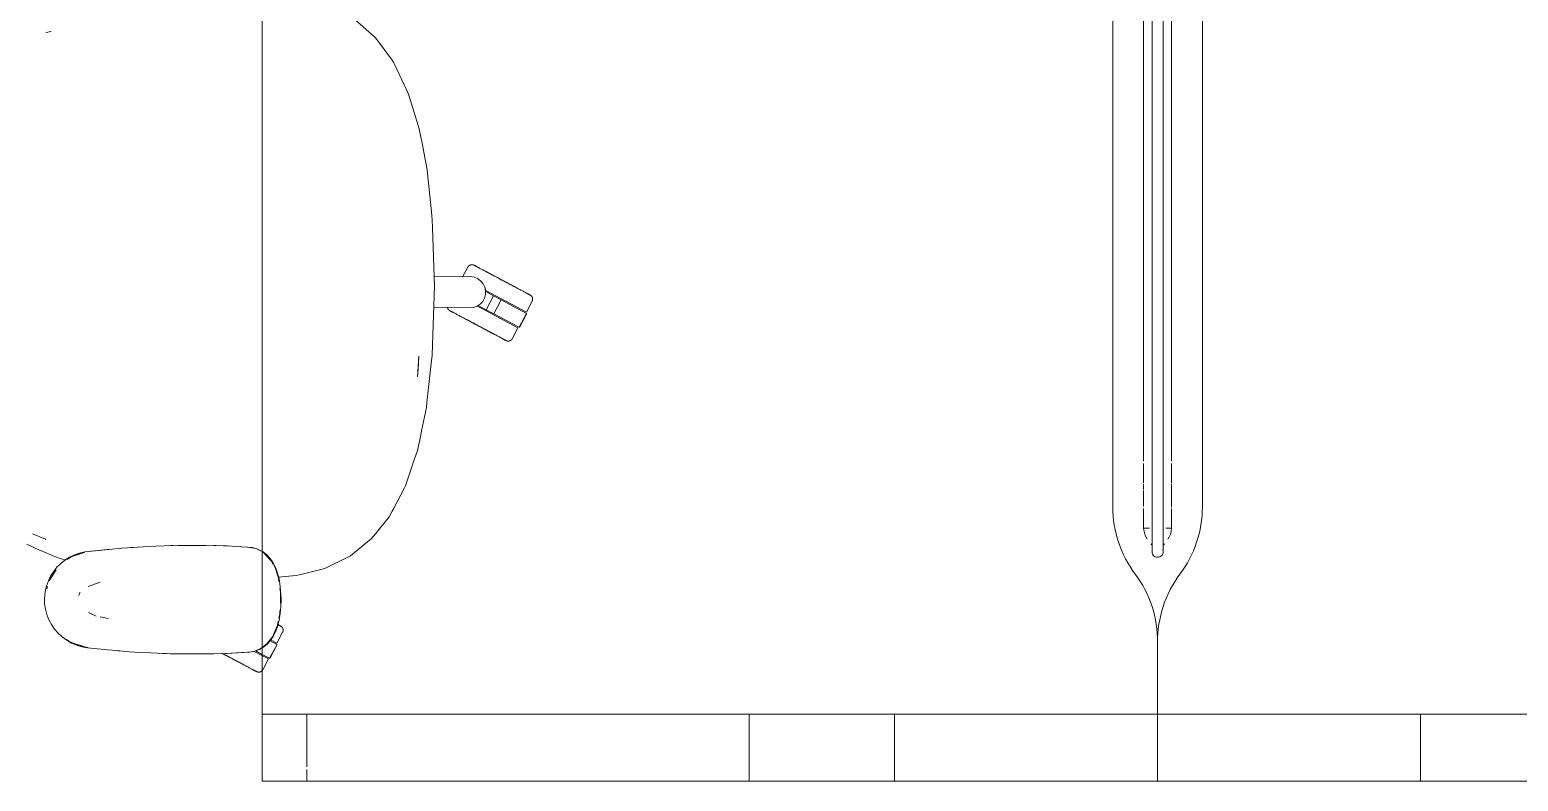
# Model space of a CAD drawing. Header units: millimetres. Extents: x 155927 to 326028, y -36033 to 97293.
# Drawn here: x 191593 to 192923, y 10690 to 11361 of the extents above; entities that cross this region are included whole.
import ezdxf

# ---------------------------------------------------------------- set-up
doc = ezdxf.new("R2010")
doc.units = ezdxf.units.MM
doc.header["$MEASUREMENT"] = 0
doc.layers.add('G-IMPT', color=8, linetype='CONTINUOUS', lineweight=9)
doc.layers.add('I-FURN', color=8, linetype='CONTINUOUS', lineweight=9)

msp = doc.modelspace()

# ---------------------------------------------------------------- linework, layer by layer
at = {"layer": 'G-IMPT'}
for p, q in [((191898.5, 11357.5), (191883.7, 11370.5)), ((191607.8, 11358.5), (191612.3, 11360.2)), ((191607.8, 11358.5), (191608.4, 11358.8)), ((191612.3, 11360.2), (191608.4, 11358.8)), ((191898.5, 11357.5), (191901.7, 11354.6)), ((191902.5, 11353.7), (191901.7, 11354.6)), ((191917, 11334.2), (191902.5, 11353.7)), ((191917, 11334.2), (191917.5, 11333.4)), ((191917.5, 11333.4), (191918.4, 11331.8)), ((191918.9, 11331.1), (191918.4, 11331.8)), ((191918.9, 11331.1), (191928.1, 11311.5)), ((191928.1, 11311.5), (191928.6, 11310.5)), ((191931.7, 11303.8), (191928.6, 11310.5)), ((191931.7, 11303.8), (191937.1, 11286.5)), ((191937.1, 11286.5), (191941.3, 11272.9)), ((191941.3, 11272.9), (191942.7, 11265.3)), ((191943.4, 11261.6), (191942.7, 11265.3)), ((191943.4, 11261.6), (191948.3, 11236.3)), ((191948.4, 11235.8), (191948.3, 11236.3)), ((191948.4, 11235.8), (191952.2, 11198.8)), ((191952.2, 11198.8), (191952.9, 11191.7)), ((191953.2, 11184.5), (191952.9, 11191.7)), ((191954.8, 11132.3), (191953.2, 11184.5)), ((191953.1, 11080.1), (191954.8, 11132.3)), ((191953.1, 11080.1), (191952.7, 11070.2)), ((191940.9, 11069.7), (191939.6, 11051.4)), ((191940.9, 11069.7), (191940.2, 11058.3)), ((191952.3, 11065.8), (191948.1, 11028.4)), ((191952.3, 11065.8), (191952.7, 11070.2)), ((191939.6, 11051.4), (191940.2, 11058.3)), ((191943.3, 11003), (191947.6, 11024)), ((191947.6, 11024), (191948.1, 11028.4)), ((191942.5, 10999.3), (191939.7, 10985.5)), ((191943.3, 11003), (191942.5, 10999.3)), ((191937.1, 10978.1), (191939.7, 10985.5)), ((191937.1, 10978.1), (191929, 10954)), ((191917.8, 10932.8), (191928.1, 10952.3)), ((191928.1, 10952.3), (191929, 10954)), ((191914.4, 10926.3), (191917.1, 10931.4)), ((191917.8, 10932.8), (191917.1, 10931.4)), ((191914.4, 10926.3), (191902.2, 10911.2)), ((191595.7, 10911.1), (191607.5, 10906.2)), ((191607.8, 10906.1), (191607.5, 10906.2)), ((191883.5, 10894.3), (191898.4, 10906.5)), ((191898.4, 10906.5), (191902.2, 10911.2)), ((191598.7, 10898.1), (191590.6, 10901.7)), ((191606.6, 10894.7), (191598.7, 10898.1)), ((191617.7, 10889.8), (191606.6, 10894.7)), ((191628.9, 10890.1), (191624.5, 10887.4)), ((191630.2, 10890.5), (191626.6, 10888.1)), ((191628.9, 10890.1), (191633.4, 10892.3)), ((191630.2, 10890.5), (191642, 10894.3)), ((191630.2, 10890.5), (191632.9, 10891.4)), ((191639.4, 10894.1), (191631.2, 10890.9)), ((191632.9, 10891.4), (191642, 10894.3)), ((191633.4, 10892.3), (191637.6, 10893.7)), ((191642.5, 10894.9), (191637.6, 10893.7)), ((191642.5, 10894.7), (191639.4, 10894.1)), ((191642.5, 10894.9), (191665.5, 10897.4)), ((191642.5, 10894.9), (191664, 10897.2)), ((191642.5, 10894.9), (191645.4, 10895.2)), ((191665.5, 10897.4), (191645.4, 10895.2)), ((191664, 10897.2), (191675.4, 10898.2)), ((191685.7, 10899), (191675.4, 10898.2)), ((191683.6, 10898.8), (191682.2, 10898.7)), ((191683.6, 10898.8), (191685.5, 10898.9)), ((191685.7, 10899), (191694.5, 10899.5)), ((191705.8, 10900.1), (191694.5, 10899.5)), ((191705.8, 10900.1), (191713.7, 10900.4)), ((191726, 10900.6), (191713.7, 10900.4)), ((191717.6, 10900.4), (191719.2, 10900.5)), ((191719.2, 10900.5), (191721.3, 10900.5)), ((191726, 10900.6), (191731.5, 10900.7)), ((191746.2, 10900.7), (191731.5, 10900.7)), ((191750.7, 10900.7), (191746.2, 10900.7)), ((191750.7, 10900.7), (191766.4, 10900.3)), ((191757.4, 10900.5), (191759.7, 10900.5)), ((191763, 10900.4), (191759.7, 10900.5)), ((191766.4, 10900.3), (191769.9, 10900.2)), ((191782.5, 10899.6), (191769.9, 10900.2)), ((191782.5, 10899.6), (191788.2, 10899.3)), ((191795.3, 10897.9), (191787.9, 10899.3)), ((191788.2, 10899.3), (191792.2, 10898.8)), ((191792.2, 10898.8), (191796.1, 10897.7)), ((191799.5, 10895.8), (191795.3, 10897.9)), ((191800.4, 10895.7), (191796.1, 10897.7)), ((191799.5, 10895.8), (191800.8, 10895.2)), ((191800.8, 10895.5), (191803.7, 10893.5)), ((191801.8, 10894.7), (191804.2, 10892.5)), ((191808.7, 10887.3), (191801.8, 10894.7)), ((191807.5, 10889.4), (191801.8, 10894.7)), ((191805, 10892.4), (191803.7, 10893.5)), ((191806.8, 10889.5), (191804.2, 10892.5)), ((191805, 10892.4), (191807.9, 10889.3)), ((191879.8, 10891.4), (191872.7, 10887.8)), ((191883.5, 10894.3), (191879.8, 10891.4)), ((191610.6, 10869.1), (191616.9, 10879)), ((191612.2, 10873.7), (191614.4, 10877.2)), ((191612.7, 10872.7), (191616.9, 10879)), ((191617.6, 10881.2), (191614.4, 10877.2)), ((191617.6, 10881.2), (191621.2, 10884.7)), ((191617.7, 10889.8), (191625.5, 10887.6)), ((191621.2, 10884.7), (191624.5, 10887.4)), ((191808.7, 10887.3), (191807.4, 10888.8)), ((191809.4, 10886.2), (191807.5, 10889.4)), ((191807.9, 10889.3), (191810.3, 10885.9)), ((191810.7, 10884), (191809.8, 10885.5)), ((191811.1, 10884.5), (191810.3, 10885.9)), ((191813.3, 10879.9), (191811.1, 10884.5)), ((191812.4, 10881.1), (191811.2, 10883.2)), ((191815.5, 10871.7), (191812.4, 10881.1)), ((191815, 10874.8), (191813.3, 10879.9)), ((191856.8, 10880), (191838.9, 10875.6)), ((191861.2, 10882.2), (191856.8, 10880)), ((191861.2, 10882.2), (191872.7, 10887.8)), ((191607.7, 10862.3), (191608.2, 10864.4)), ((191609.9, 10869.2), (191608.2, 10864.4)), ((191609, 10864), (191608.4, 10861.9)), ((191609.9, 10869.2), (191612.2, 10873.7)), ((191610.6, 10869.1), (191612.7, 10872.7)), ((191656.1, 10868), (191645.6, 10863.9)), ((191815, 10874.8), (191816, 10870.9)), ((191815.3, 10872.3), (191831.2, 10873.8)), ((191815.9, 10868.4), (191815.5, 10871.7)), ((191816, 10870.9), (191817.1, 10864.1)), ((191817.7, 10856.8), (191817.1, 10864.1)), ((191831.2, 10873.8), (191836.5, 10875.1)), ((191838.9, 10875.6), (191836.5, 10875.1)), ((191606.5, 10852.3), (191606.8, 10857.3)), ((191606.5, 10852.3), (191606.6, 10848.4)), ((191606.8, 10857.3), (191607.7, 10862.3)), ((191637.1, 10856.1), (191638.1, 10858.3)), ((191638.1, 10858.3), (191638.4, 10858.8)), ((191817.2, 10859.4), (191816.8, 10862.2)), ((191817.2, 10859.4), (191817.4, 10852.3)), ((191817.2, 10849.2), (191817.4, 10852.3)), ((191817.8, 10852.3), (191817.6, 10845.9)), ((191817.7, 10856.8), (191817.8, 10852.3)), ((191607.3, 10843.9), (191606.6, 10848.4)), ((191607.3, 10843.9), (191608.6, 10839)), ((191610.4, 10834.3), (191608.6, 10839)), ((191645.7, 10840.9), (191652.5, 10837.6)), ((191663.6, 10835.3), (191656.1, 10836.9)), ((191815.9, 10835.7), (191816.6, 10839.5)), ((191817.1, 10839.8), (191816.1, 10833.9)), ((191816.6, 10839.5), (191816.8, 10842.7)), ((191817.1, 10839.8), (191817.6, 10845.9)), ((191612.6, 10830.2), (191610.4, 10834.3)), ((191612.6, 10830.2), (191615.4, 10826)), ((191615.4, 10826), (191618.7, 10822.2)), ((191810.4, 10819.5), (191812.3, 10823.9)), ((191811.1, 10820), (191813, 10824)), ((191814.6, 10829.5), (191812.3, 10823.9)), ((191814.6, 10828.4), (191813, 10824)), ((191814.6, 10828.4), (191816.1, 10833.9)), ((191814.6, 10829.5), (191815.3, 10833)), ((191622.2, 10819), (191618.7, 10822.2)), ((191622.2, 10819), (191626.3, 10816)), ((191626.2, 10816.7), (191628.3, 10815.1)), ((191630.7, 10813.5), (191626.3, 10816)), ((191636.4, 10811.4), (191628.3, 10815.1)), ((191630.7, 10813.5), (191634.9, 10811.7)), ((191645.4, 10809.3), (191632.9, 10813.2)), ((191632.9, 10813.2), (191642, 10810.2)), ((191634.9, 10811.7), (191639.8, 10810.2)), ((191636.4, 10811.4), (191644.8, 10809.5)), ((191644.8, 10809.3), (191639.8, 10810.2)), ((191645.4, 10809.3), (191642, 10810.2)), ((191800.8, 10809.4), (191805.2, 10812.7)), ((191802, 10809.8), (191805.7, 10812.9)), ((191805.2, 10812.7), (191810.4, 10819.5)), ((191808.4, 10815.9), (191805.7, 10812.9)), ((191811.1, 10820), (191808.4, 10815.9)), ((191662.8, 10807.4), (191644.8, 10809.3)), ((191666.9, 10807.1), (191662.8, 10807.4)), ((191682, 10805.8), (191666.9, 10807.1)), ((191673.8, 10806.5), (191672.1, 10806.6)), ((191682, 10805.8), (191687, 10805.5)), ((191687, 10805.5), (191701.2, 10804.7)), ((191707.2, 10804.4), (191701.2, 10804.7)), ((191707.2, 10804.4), (191719, 10804)), ((191712.1, 10804.3), (191714, 10804.2)), ((191714, 10804.2), (191715.5, 10804.2)), ((191727.4, 10803.9), (191719, 10804)), ((191727.4, 10803.9), (191757.4, 10804)), ((191727.4, 10803.9), (191747.6, 10803.8)), ((191727.4, 10803.9), (191738.2, 10803.8)), ((191757.4, 10804), (191738.2, 10803.8)), ((191747.6, 10803.8), (191769, 10804.3)), ((191747.6, 10803.8), (191767.8, 10804.3)), ((191747.6, 10803.8), (191757.4, 10804)), ((191747.6, 10803.9), (191749.6, 10803.9)), ((191749.6, 10803.9), (191751.5, 10803.9)), ((191757.4, 10804), (191769, 10804.3)), ((191767.8, 10804.3), (191789.5, 10805.4)), ((191767.8, 10804.3), (191787.9, 10805.3)), ((191769, 10804.3), (191767.8, 10804.3)), ((191769, 10804.3), (191789.5, 10805.4)), ((191789.5, 10805.4), (191787.9, 10805.3)), ((191789.5, 10805.4), (191791.2, 10805.6)), ((191793.4, 10806.1), (191789.6, 10805.5)), ((191793.6, 10806.1), (191791.2, 10805.6)), ((191793.4, 10806.1), (191799.6, 10808.5)), ((191793.6, 10806.1), (191794.9, 10806.5)), ((191798.6, 10807.8), (191794.9, 10806.5)), ((191798.6, 10807.8), (191800.8, 10809.1)), ((191799.6, 10808.5), (191800.8, 10809.4)), ((191800.8, 10809.1), (191802, 10809.8))]:
    msp.add_line(p, q, dxfattribs=at)
at = {"layer": 'I-FURN'}
for p, q in [((191800.8, 12090.1), (191800.8, 10690.1)), ((191800.8, 10690.1), (191800.8, 12090.1)), ((192588.3, 10976), (192588.3, 11814.2)), ((192595.8, 11814.2), (192595.8, 10976)), ((192605.8, 10976), (192605.8, 11814.2)), ((192613.3, 11814.2), (192613.3, 10976)), ((192560.8, 10935.1), (192560.8, 11638.8)), ((192560.8, 11638.8), (192560.8, 10935.1)), ((192640.8, 11638.8), (192640.8, 10935.1)), ((192640.8, 10935.1), (192640.8, 11638.8)), ((191984.6, 11149.4), (191979.9, 11140.6)), ((191984.6, 11149.4), (191984.7, 11149.5)), ((191984.7, 11149.5), (191984.8, 11149.7)), ((191984.8, 11149.7), (191984.9, 11149.8)), ((191984.9, 11149.8), (191985, 11149.9)), ((191985, 11149.9), (191985.1, 11150.1)), ((191985.1, 11150.1), (191985.2, 11150.2)), ((191985.2, 11150.2), (191985.3, 11150.3)), ((191985.3, 11150.3), (191985.4, 11150.4)), ((191985.4, 11150.4), (191985.5, 11150.5)), ((191985.5, 11150.5), (191985.7, 11150.6)), ((191985.7, 11150.6), (191985.8, 11150.7)), ((191985.8, 11150.7), (191985.9, 11150.8)), ((191985.9, 11150.8), (191986.1, 11150.9)), ((191986.1, 11150.9), (191986.2, 11151)), ((191986.2, 11151), (191986.3, 11151.1)), ((191986.3, 11151.1), (191986.5, 11151.1)), ((191986.5, 11151.1), (191986.6, 11151.2)), ((191986.6, 11151.2), (191986.8, 11151.3)), ((191986.8, 11151.3), (191986.9, 11151.3)), ((191986.9, 11151.3), (191987.1, 11151.4)), ((191987.1, 11151.4), (191987.2, 11151.4)), ((191987.2, 11151.4), (191987.4, 11151.5)), ((191987.4, 11151.5), (191987.6, 11151.5)), ((191987.6, 11151.5), (191987.7, 11151.5)), ((191987.7, 11151.5), (191987.9, 11151.5)), ((191987.9, 11151.5), (191988, 11151.5)), ((191988, 11151.5), (191988.2, 11151.5)), ((191988.2, 11151.5), (191988.4, 11151.5)), ((191988.4, 11151.5), (191988.5, 11151.5)), ((191988.5, 11151.5), (191988.7, 11151.5)), ((191988.7, 11151.5), (191988.8, 11151.5)), ((191988.8, 11151.5), (191989, 11151.5)), ((191989, 11151.5), (191989.2, 11151.4)), ((191989.2, 11151.4), (191989.3, 11151.4)), ((191989.3, 11151.4), (191989.5, 11151.3)), ((191989.5, 11151.3), (191989.6, 11151.3)), ((191989.6, 11151.3), (191989.8, 11151.2)), ((191989.8, 11151.2), (191989.9, 11151.2)), ((191989.9, 11151.2), (191990.1, 11151.1)), ((191990.1, 11151.1), (191990.1, 11151.1)), ((191990.1, 11151.1), (191990.1, 11151.1)), ((191990.1, 11151.1), (191990.2, 11151)), ((191990.1, 11151), (191990.1, 11151.1)), ((191990.1, 11151.1), (191990.1, 11151.1)), ((191990.2, 11151), (191990.1, 11151)), ((191990.2, 11151), (191990.3, 11151)), ((191990.3, 11150.9), (191990.2, 11151)), ((191990.3, 11151), (191990.4, 11150.9)), ((191990.5, 11150.8), (191990.3, 11150.9)), ((191990.4, 11150.9), (191990.6, 11150.8)), ((191990.7, 11150.7), (191990.5, 11150.8)), ((191990.6, 11150.8), (191990.8, 11150.7)), ((191990.9, 11150.6), (191990.7, 11150.7)), ((191990.8, 11150.7), (191991.1, 11150.5)), ((191991.2, 11150.5), (191990.9, 11150.6)), ((191991.1, 11150.5), (191991.4, 11150.4)), ((191991.5, 11150.3), (191991.2, 11150.5)), ((191991.4, 11150.4), (191991.7, 11150.2)), ((191991.9, 11150.1), (191991.5, 11150.3)), ((191991.7, 11150.2), (191992.1, 11150)), ((191992.3, 11149.9), (191991.9, 11150.1)), ((191992.1, 11150), (191992.5, 11149.8)), ((191992.7, 11149.7), (191992.3, 11149.9)), ((191992.5, 11149.8), (191992.9, 11149.6)), ((191993.2, 11149.4), (191992.7, 11149.7)), ((191992.9, 11149.6), (191993.4, 11149.3)), ((191993.7, 11149.2), (191993.2, 11149.4)), ((191993.4, 11149.3), (191993.9, 11149)), ((191994.2, 11148.9), (191993.7, 11149.2)), ((191993.9, 11149), (191994.5, 11148.7)), ((191994.8, 11148.6), (191994.2, 11148.9)), ((191994.5, 11148.7), (191995.1, 11148.4)), ((191995.4, 11148.2), (191994.8, 11148.6)), ((191996, 11147.9), (191995.4, 11148.2)), ((191996.7, 11147.6), (191996, 11147.9)), ((191997.4, 11147.2), (191996.7, 11147.6)), ((191998.1, 11146.8), (191997.4, 11147.2)), ((191998.9, 11146.4), (191998.1, 11146.8)), ((191999.6, 11146), (191998.9, 11146.4)), ((192000.4, 11145.6), (191999.6, 11146)), ((192001.3, 11145.1), (192000.4, 11145.6)), ((192000.8, 11145.4), (192001.6, 11144.9)), ((192002.1, 11144.7), (192001.3, 11145.1)), ((192001.6, 11144.9), (192002.5, 11144.5)), ((192003, 11144.2), (192002.1, 11144.7)), ((192002.5, 11144.5), (192003.4, 11144)), ((192003.9, 11143.7), (192003, 11144.2)), ((192003.4, 11144), (192004.3, 11143.5)), ((192004.8, 11143.3), (192003.9, 11143.7)), ((192004.3, 11143.5), (192005.2, 11143)), ((192005.7, 11142.8), (192004.8, 11143.3)), ((192005.2, 11143), (192006.1, 11142.5)), ((192006.6, 11142.3), (192005.7, 11142.8)), ((192006.1, 11142.5), (192007.1, 11142)), ((191954.5, 11141.3), (191986.8, 11140.8)), ((191986.8, 11140.8), (191990.2, 11140.3)), ((191990.2, 11140.3), (191993.3, 11139.1)), ((191993.3, 11139.1), (191996, 11137.1)), ((191996, 11137.1), (191998.2, 11134.5)), ((191998.2, 11134.5), (191999.8, 11131.5)), ((191999.8, 11131.5), (192000.5, 11128.2)), ((192007.6, 11141.8), (192006.6, 11142.3)), ((192007.1, 11142), (192008, 11141.5)), ((192008.5, 11141.3), (192007.6, 11141.8)), ((192008, 11141.5), (192009, 11141)), ((192009.5, 11140.7), (192008.5, 11141.3)), ((192009, 11141), (192010, 11140.5)), ((192010.5, 11140.2), (192009.5, 11140.7)), ((192010, 11140.5), (192011, 11140)), ((192011.5, 11139.7), (192010.5, 11140.2)), ((192011, 11140), (192012, 11139.4)), ((192012.5, 11139.2), (192011.5, 11139.7)), ((192012, 11139.4), (192013, 11138.9)), ((192013.5, 11138.6), (192012.5, 11139.2)), ((192013, 11138.9), (192014, 11138.4)), ((192014.5, 11138.1), (192013.5, 11138.6)), ((192014, 11138.4), (192015, 11137.8)), ((192015.5, 11137.6), (192014.5, 11138.1)), ((192015, 11137.8), (192016, 11137.3)), ((192016.5, 11137), (192015.5, 11137.6)), ((192016, 11137.3), (192017, 11136.8)), ((192017.5, 11136.5), (192016.5, 11137)), ((192017, 11136.8), (192018, 11136.2)), ((192018.5, 11136), (192017.5, 11136.5)), ((192018, 11136.2), (192019, 11135.7)), ((192019.5, 11135.4), (192018.5, 11136)), ((192019, 11135.7), (192020, 11135.2)), ((192020.5, 11134.9), (192019.5, 11135.4)), ((192020, 11135.2), (192020.9, 11134.7)), ((192021.5, 11134.4), (192020.5, 11134.9)), ((192020.9, 11134.7), (192021.9, 11134.1)), ((192022.4, 11133.9), (192021.5, 11134.4)), ((192021.9, 11134.1), (192022.9, 11133.6)), ((192023.4, 11133.4), (192022.4, 11133.9)), ((192022.9, 11133.6), (192023.8, 11133.1)), ((192024.3, 11132.9), (192023.4, 11133.4)), ((192023.8, 11133.1), (192024.8, 11132.6)), ((192025.3, 11132.4), (192024.3, 11132.9)), ((192024.8, 11132.6), (192025.7, 11132.1)), ((192026.2, 11131.9), (192025.3, 11132.4)), ((192025.7, 11132.1), (192026.6, 11131.7)), ((192027.1, 11131.4), (192026.2, 11131.9)), ((192028, 11130.9), (192027.1, 11131.4)), ((192028.8, 11130.5), (192028, 11130.9)), ((192029.6, 11130), (192028.8, 11130.5)), ((192030.5, 11129.6), (192029.6, 11130)), ((192031.2, 11129.2), (192030.5, 11129.6)), ((191995.7, 11116.2), (191992.9, 11114.3)), ((191998, 11118.6), (191995.7, 11116.2)), ((191999.6, 11121.6), (191998, 11118.6)), ((192000.4, 11124.9), (191999.6, 11121.6)), ((192000.2, 11128.7), (192036.9, 11109.2)), ((192000.5, 11128.2), (192000.4, 11124.9)), ((192000.6, 11127.4), (192007.7, 11123.6)), ((192007.7, 11123.6), (192001.1, 11111.2)), ((192007.7, 11123.6), (192014.4, 11120)), ((192014.4, 11120), (192007.8, 11107.7)), ((192014.4, 11120), (192037.1, 11108)), ((192032, 11128.8), (192031.2, 11129.2)), ((192032.7, 11128.4), (192032, 11128.8)), ((192033.5, 11128), (192032.7, 11128.4)), ((192034.1, 11127.7), (192033.5, 11128)), ((192034.8, 11127.3), (192034.1, 11127.7)), ((192035.4, 11127), (192034.8, 11127.3)), ((192036, 11126.7), (192035.4, 11127)), ((192035.7, 11126.8), (192036.2, 11126.5)), ((192036.5, 11126.4), (192036, 11126.7)), ((192036.2, 11126.5), (192036.8, 11126.2)), ((192037, 11126.1), (192036.5, 11126.4)), ((192036.8, 11126.2), (192037.3, 11126)), ((192036.9, 11109.2), (192042, 11118.9)), ((192037.5, 11125.8), (192037, 11126.1)), ((192037.3, 11126), (192037.7, 11125.7)), ((192038, 11125.6), (192037.5, 11125.8)), ((192037.7, 11125.7), (192038.2, 11125.5)), ((192038.4, 11125.4), (192038, 11125.6)), ((192038.2, 11125.5), (192038.6, 11125.3)), ((192038.8, 11125.2), (192038.4, 11125.4)), ((192038.6, 11125.3), (192038.9, 11125.1)), ((192039.1, 11125), (192038.8, 11125.2)), ((192038.9, 11125.1), (192039.2, 11124.9)), ((192039.4, 11124.9), (192039.1, 11125)), ((192039.2, 11124.9), (192039.5, 11124.8)), ((192039.6, 11124.7), (192039.4, 11124.9)), ((192039.5, 11124.8), (192039.8, 11124.7)), ((192039.9, 11124.6), (192039.6, 11124.7)), ((192039.8, 11124.7), (192040, 11124.6)), ((192040, 11124.5), (192039.9, 11124.6)), ((192040, 11124.6), (192040.1, 11124.5)), ((192040.2, 11124.4), (192040, 11124.5)), ((192040.1, 11124.5), (192040.2, 11124.4)), ((192040.2, 11124.4), (192040.3, 11124.4)), ((192040.3, 11124.4), (192040.2, 11124.4)), ((192040.3, 11124.4), (192040.4, 11124.3)), ((192040.3, 11124.3), (192040.3, 11124.4)), ((192040.4, 11124.3), (192040.3, 11124.3)), ((192040.4, 11124.3), (192040.5, 11124.3)), ((192040.4, 11124.3), (192040.4, 11124.3)), ((192040.5, 11124.3), (192040.6, 11124.2)), ((192040.6, 11124.2), (192040.8, 11124.1)), ((192040.8, 11124.1), (192040.9, 11124)), ((192040.9, 11124), (192041, 11123.9)), ((192041, 11123.9), (192041.2, 11123.8)), ((192041.2, 11123.8), (192041.3, 11123.7)), ((192041.3, 11123.7), (192041.4, 11123.6)), ((192041.4, 11123.6), (192041.5, 11123.4)), ((192041.5, 11123.4), (192041.6, 11123.3)), ((192041.6, 11123.3), (192041.7, 11123.2)), ((192041.7, 11123.2), (192041.8, 11123.1)), ((192041.8, 11123.1), (192041.9, 11122.9)), ((192041.9, 11122.9), (192042, 11122.8)), ((192042, 11122.8), (192042, 11122.6)), ((192042, 11122.6), (192042.1, 11122.5)), ((192042.1, 11118.9), (192042, 11118.9)), ((192042.1, 11122.5), (192042.2, 11122.4)), ((192042.2, 11119.2), (192042.1, 11119.1)), ((192042.1, 11119.1), (192042.1, 11118.9)), ((192042.2, 11122.4), (192042.2, 11122.2)), ((192042.2, 11122.2), (192042.3, 11122.1)), ((192042.3, 11119.4), (192042.2, 11119.2)), ((192042.3, 11122.1), (192042.3, 11121.9)), ((192042.3, 11121.9), (192042.4, 11121.7)), ((192042.4, 11119.7), (192042.3, 11119.5)), ((192042.3, 11119.5), (192042.3, 11119.4)), ((192042.4, 11121.7), (192042.4, 11121.6)), ((192042.4, 11121.6), (192042.5, 11121.4)), ((192042.5, 11120.1), (192042.4, 11120)), ((192042.4, 11120), (192042.4, 11119.8)), ((192042.4, 11119.8), (192042.4, 11119.7)), ((192042.5, 11121.4), (192042.5, 11121.3)), ((192042.5, 11121.3), (192042.5, 11121.1)), ((192042.5, 11121.1), (192042.5, 11120.9)), ((192042.5, 11120.9), (192042.5, 11120.8)), ((192042.5, 11120.8), (192042.5, 11120.6)), ((192042.5, 11120.6), (192042.5, 11120.5)), ((192042.5, 11120.5), (192042.5, 11120.3)), ((192042.5, 11120.3), (192042.5, 11120.1)), ((191986.3, 11112.8), (191954.2, 11113.4)), ((191966.5, 11113), (191966.4, 11113.2)), ((191966.5, 11112.9), (191966.5, 11113)), ((191966.6, 11112.7), (191966.5, 11112.9)), ((191966.6, 11112.6), (191966.6, 11112.7)), ((191966.7, 11112.4), (191966.6, 11112.6)), ((191966.7, 11112.3), (191966.7, 11112.4)), ((191966.8, 11112.1), (191966.7, 11112.3)), ((191966.9, 11112), (191966.8, 11112.1)), ((191967, 11111.9), (191966.9, 11112)), ((191967.1, 11111.7), (191967, 11111.9)), ((191967.2, 11111.6), (191967.1, 11111.7)), ((191967.3, 11111.5), (191967.2, 11111.6)), ((191967.4, 11111.3), (191967.3, 11111.5)), ((191967.5, 11111.2), (191967.4, 11111.3)), ((191967.6, 11111.1), (191967.5, 11111.2)), ((191967.7, 11111), (191967.6, 11111.1)), ((191967.8, 11110.9), (191967.7, 11111)), ((191968, 11110.8), (191967.8, 11110.9)), ((191968.1, 11110.7), (191968, 11110.8)), ((191968.2, 11110.6), (191968.1, 11110.7)), ((191968.4, 11110.5), (191968.2, 11110.6)), ((191968.5, 11110.4), (191968.4, 11110.5)), ((191968.6, 11110.4), (191968.5, 11110.4)), ((191968.5, 11110.4), (191968.5, 11110.4)), ((191968.5, 11110.4), (191968.5, 11110.4)), ((191968.5, 11110.4), (191968.5, 11110.4)), ((191968.5, 11110.4), (191968.6, 11110.4)), ((191968.7, 11110.3), (191968.6, 11110.4)), ((191968.6, 11110.4), (191968.7, 11110.4)), ((191968.7, 11110.4), (191968.8, 11110.3)), ((191968.9, 11110.2), (191968.7, 11110.3)), ((191968.8, 11110.3), (191969, 11110.2)), ((191969.1, 11110.1), (191968.9, 11110.2)), ((191969, 11110.2), (191969.2, 11110.1)), ((191969.4, 11110), (191969.1, 11110.1)), ((191969.2, 11110.1), (191969.5, 11109.9)), ((191969.6, 11109.8), (191969.4, 11110)), ((191969.5, 11109.9), (191969.8, 11109.8)), ((191970, 11109.7), (191969.6, 11109.8)), ((191969.8, 11109.8), (191970.1, 11109.6)), ((191970.3, 11109.5), (191970, 11109.7)), ((191970.1, 11109.6), (191970.5, 11109.4)), ((191970.7, 11109.3), (191970.3, 11109.5)), ((191970.5, 11109.4), (191970.9, 11109.2)), ((191971.1, 11109.1), (191970.7, 11109.3)), ((191970.9, 11109.2), (191971.3, 11108.9)), ((191971.6, 11108.8), (191971.1, 11109.1)), ((191971.3, 11108.9), (191971.8, 11108.7)), ((191972.1, 11108.5), (191971.6, 11108.8)), ((191971.8, 11108.7), (191972.3, 11108.4)), ((191972.6, 11108.3), (191972.1, 11108.5)), ((191972.3, 11108.4), (191972.9, 11108.1)), ((191973.2, 11107.9), (191972.6, 11108.3)), ((191972.9, 11108.1), (191973.5, 11107.8)), ((191973.5, 11107.8), (191974.1, 11107.5)), ((191974.1, 11107.5), (191974.7, 11107.1)), ((191974.7, 11107.1), (191975.4, 11106.8)), ((191975.4, 11106.8), (191976.1, 11106.4)), ((191976.1, 11106.4), (191976.9, 11106)), ((191976.9, 11106), (191977.6, 11105.6)), ((191977.6, 11105.6), (191978.4, 11105.2)), ((191978.4, 11105.2), (191979.2, 11104.7)), ((191979.2, 11104.7), (191980.1, 11104.3)), ((191980.1, 11104.3), (191980.9, 11103.9)), ((191980.9, 11103.9), (191981.8, 11103.4)), ((191981.8, 11103.4), (191982.7, 11102.9)), ((191983.2, 11102.6), (191982.3, 11103.1)), ((191982.7, 11102.9), (191983.6, 11102.4)), ((191984.1, 11102.2), (191983.2, 11102.6)), ((191989.7, 11113.1), (191986.3, 11112.8)), ((191992.9, 11114.3), (191989.7, 11113.1)), ((191992.6, 11114.6), (192029.4, 11095.1)), ((192001.1, 11111.2), (191994, 11115)), ((192007.8, 11107.7), (192001.1, 11111.2)), ((192030.5, 11095.6), (192007.8, 11107.7)), ((192037.1, 11108), (192030.5, 11095.6)), ((192030.7, 11095.5), (192037.2, 11107.9)), ((191983.6, 11102.4), (191984.5, 11101.9)), ((191985, 11101.7), (191984.1, 11102.2)), ((191984.5, 11101.9), (191985.5, 11101.4)), ((191986, 11101.2), (191985, 11101.7)), ((191985.5, 11101.4), (191986.4, 11100.9)), ((191986.9, 11100.6), (191986, 11101.2)), ((191986.4, 11100.9), (191987.4, 11100.4)), ((191987.9, 11100.1), (191986.9, 11100.6)), ((191987.4, 11100.4), (191988.4, 11099.9)), ((191988.9, 11099.6), (191987.9, 11100.1)), ((191988.4, 11099.9), (191989.4, 11099.4)), ((191989.9, 11099.1), (191988.9, 11099.6)), ((191989.4, 11099.4), (191990.4, 11098.8)), ((191990.9, 11098.5), (191989.9, 11099.1)), ((191990.4, 11098.8), (191991.4, 11098.3)), ((191991.9, 11098), (191990.9, 11098.5)), ((191991.4, 11098.3), (191992.4, 11097.8)), ((191992.9, 11097.5), (191991.9, 11098)), ((191992.4, 11097.8), (191993.4, 11097.2)), ((191993.9, 11096.9), (191992.9, 11097.5)), ((191993.4, 11097.2), (191994.4, 11096.7)), ((191994.9, 11096.4), (191993.9, 11096.9)), ((191994.4, 11096.7), (191995.4, 11096.2)), ((191995.9, 11095.9), (191994.9, 11096.4)), ((191995.4, 11096.2), (191996.4, 11095.6)), ((191996.9, 11095.3), (191995.9, 11095.9)), ((191996.4, 11095.6), (191997.4, 11095.1)), ((191997.9, 11094.8), (191996.9, 11095.3)), ((191997.4, 11095.1), (191998.4, 11094.6)), ((191998.9, 11094.3), (191997.9, 11094.8)), ((191998.4, 11094.6), (191999.3, 11094)), ((191999.9, 11093.8), (191998.9, 11094.3)), ((191999.3, 11094), (192000.3, 11093.5)), ((192000.8, 11093.3), (191999.9, 11093.8)), ((192000.3, 11093.5), (192001.3, 11093)), ((192001.8, 11092.7), (192000.8, 11093.3)), ((192001.3, 11093), (192002.2, 11092.5)), ((192002.7, 11092.2), (192001.8, 11092.7)), ((192002.2, 11092.5), (192003.2, 11092)), ((192003.7, 11091.7), (192002.7, 11092.2)), ((192003.2, 11092), (192004.1, 11091.5)), ((192004.6, 11091.3), (192003.7, 11091.7)), ((192004.1, 11091.5), (192005, 11091)), ((192005.5, 11090.8), (192004.6, 11091.3)), ((192005, 11091), (192005.9, 11090.6)), ((192006.4, 11090.3), (192005.5, 11090.8)), ((192005.9, 11090.6), (192006.8, 11090.1)), ((192007.2, 11089.9), (192006.4, 11090.3)), ((192006.8, 11090.1), (192007.6, 11089.7)), ((192008.1, 11089.4), (192007.2, 11089.9)), ((192007.6, 11089.7), (192008.4, 11089.2)), ((192024.2, 11085.4), (192029.4, 11095.1)), ((192008.4, 11089.2), (192009.2, 11088.8)), ((192009.2, 11088.8), (192010, 11088.4)), ((192010, 11088.4), (192010.8, 11088)), ((192010.8, 11088), (192011.5, 11087.6)), ((192011.5, 11087.6), (192012.2, 11087.2)), ((192012.2, 11087.2), (192012.8, 11086.9)), ((192012.8, 11086.9), (192013.5, 11086.5)), ((192013.5, 11086.5), (192014.1, 11086.2)), ((192014.4, 11086.1), (192013.8, 11086.4)), ((192014.1, 11086.2), (192014.6, 11085.9)), ((192014.9, 11085.8), (192014.4, 11086.1)), ((192014.6, 11085.9), (192015.2, 11085.6)), ((192015.5, 11085.5), (192014.9, 11085.8)), ((192015.2, 11085.6), (192015.7, 11085.4)), ((192015.9, 11085.2), (192015.5, 11085.5)), ((192015.7, 11085.4), (192016.1, 11085.1)), ((192016.4, 11085), (192015.9, 11085.2)), ((192016.1, 11085.1), (192016.6, 11084.9)), ((192016.8, 11084.8), (192016.4, 11085)), ((192016.6, 11084.9), (192017, 11084.7)), ((192017.2, 11084.6), (192016.8, 11084.8)), ((192017, 11084.7), (192017.3, 11084.5)), ((192017.5, 11084.4), (192017.2, 11084.6)), ((192017.3, 11084.5), (192017.6, 11084.3)), ((192017.8, 11084.2), (192017.5, 11084.4)), ((192017.6, 11084.3), (192017.9, 11084.2)), ((192018.1, 11084.1), (192017.8, 11084.2)), ((192017.9, 11084.2), (192018.2, 11084)), ((192018.3, 11084), (192018.1, 11084.1)), ((192018.2, 11084), (192018.4, 11083.9)), ((192018.5, 11083.9), (192018.3, 11084)), ((192018.4, 11083.9), (192018.5, 11083.9)), ((192018.6, 11083.8), (192018.5, 11083.9)), ((192018.5, 11083.9), (192018.6, 11083.8)), ((192018.7, 11083.8), (192018.6, 11083.8)), ((192018.6, 11083.8), (192018.7, 11083.7)), ((192018.8, 11083.7), (192018.7, 11083.8)), ((192018.7, 11083.7), (192018.8, 11083.7)), ((192019, 11083.6), (192018.8, 11083.7)), ((192018.8, 11083.7), (192018.8, 11083.7)), ((192018.8, 11083.7), (192018.8, 11083.7)), ((192018.8, 11083.7), (192018.8, 11083.7)), ((192019.1, 11083.6), (192019, 11083.6)), ((192019.3, 11083.5), (192019.1, 11083.6)), ((192019.4, 11083.4), (192019.3, 11083.5)), ((192019.6, 11083.4), (192019.4, 11083.4)), ((192019.7, 11083.4), (192019.6, 11083.4)), ((192019.9, 11083.3), (192019.7, 11083.4)), ((192020, 11083.3), (192019.9, 11083.3)), ((192020.2, 11083.3), (192020, 11083.3)), ((192020.4, 11083.3), (192020.2, 11083.3)), ((192020.5, 11083.2), (192020.4, 11083.3)), ((192020.7, 11083.2), (192020.5, 11083.2)), ((192020.8, 11083.2), (192020.7, 11083.2)), ((192021, 11083.3), (192020.8, 11083.2)), ((192021.2, 11083.3), (192021, 11083.3)), ((192021.3, 11083.3), (192021.2, 11083.3)), ((192021.5, 11083.3), (192021.3, 11083.3)), ((192021.6, 11083.4), (192021.5, 11083.3)), ((192021.8, 11083.4), (192021.6, 11083.4)), ((192021.9, 11083.5), (192021.8, 11083.4)), ((192022.1, 11083.5), (192021.9, 11083.5)), ((192022.2, 11083.6), (192022.1, 11083.5)), ((192022.4, 11083.6), (192022.2, 11083.6)), ((192022.5, 11083.7), (192022.4, 11083.6)), ((192022.7, 11083.8), (192022.5, 11083.7)), ((192022.8, 11083.9), (192022.7, 11083.8)), ((192022.9, 11084), (192022.8, 11083.9)), ((192023.1, 11084), (192022.9, 11084)), ((192023.2, 11084.1), (192023.1, 11084)), ((192023.3, 11084.3), (192023.2, 11084.1)), ((192023.4, 11084.4), (192023.3, 11084.3)), ((192023.6, 11084.5), (192023.4, 11084.4)), ((192023.7, 11084.6), (192023.6, 11084.5)), ((192023.8, 11084.7), (192023.7, 11084.6)), ((192023.9, 11084.8), (192023.8, 11084.7)), ((192024, 11085), (192023.9, 11084.8)), ((192024.1, 11085.1), (192024, 11085)), ((192024.2, 11085.4), (192024.1, 11085.2)), ((192024.1, 11085.2), (192024.1, 11085.1)), ((192588.3, 10956.2), (192588.3, 10974)), ((192595.8, 10976), (192595.8, 10972.8)), ((192595.8, 10972.8), (192595.8, 10969.5)), ((192605.8, 10975.1), (192605.8, 10976)), ((192605.8, 10971.9), (192605.8, 10975.1)), ((192605.8, 10968.7), (192605.8, 10971.9)), ((192613.3, 10974), (192613.3, 10956.2)), ((192595.8, 10969.5), (192595.8, 10966.3)), ((192595.8, 10966.3), (192595.8, 10963.1)), ((192595.8, 10963.1), (192595.8, 10959.9)), ((192595.8, 10959.9), (192595.8, 10956.8)), ((192595.8, 10956.8), (192595.8, 10953.6)), ((192605.8, 10965.4), (192605.8, 10968.7)), ((192605.8, 10962.2), (192605.8, 10965.4)), ((192605.8, 10959.1), (192605.8, 10962.2)), ((192605.8, 10955.9), (192605.8, 10959.1)), ((192588.3, 10950.6), (192588.3, 10955.5)), ((192588.3, 10935.4), (192588.3, 10949.7)), ((192595.8, 10953.6), (192595.8, 10950.5)), ((192595.8, 10950.5), (192595.8, 10947.5)), ((192595.8, 10947.5), (192595.8, 10944.5)), ((192595.8, 10944.5), (192595.8, 10941.5)), ((192605.8, 10952.8), (192605.8, 10955.9)), ((192605.8, 10949.7), (192605.8, 10952.8)), ((192605.8, 10946.7), (192605.8, 10949.7)), ((192605.8, 10943.7), (192605.8, 10946.7)), ((192605.8, 10940.7), (192605.8, 10943.7)), ((192613.3, 10955.5), (192613.3, 10950.6)), ((192613.3, 10950.7), (192613.3, 10934.9)), ((192588.3, 10916), (192588.3, 10933.6)), ((192595.8, 10941.5), (192595.8, 10938.6)), ((192595.8, 10938.6), (192595.8, 10935.8)), ((192595.8, 10935.8), (192595.8, 10933)), ((192595.8, 10933), (192595.8, 10930.3)), ((192595.8, 10930.3), (192595.8, 10927.7)), ((192605.8, 10937.9), (192605.8, 10940.7)), ((192605.8, 10935), (192605.8, 10937.9)), ((192605.8, 10932.3), (192605.8, 10935)), ((192605.8, 10929.6), (192605.8, 10932.3)), ((192613.3, 10933.6), (192613.3, 10916)), ((192588.3, 10920.6), (192588.3, 10921.6)), ((192595.8, 10927.7), (192595.8, 10925.1)), ((192595.8, 10925.1), (192595.8, 10922.6)), ((192595.8, 10922.6), (192595.8, 10920.2)), ((192595.8, 10920.2), (192595.8, 10917.9)), ((192595.8, 10917.9), (192595.8, 10915.7)), ((192605.8, 10927), (192605.8, 10929.6)), ((192605.8, 10924.4), (192605.8, 10927)), ((192605.8, 10922), (192605.8, 10924.4)), ((192605.8, 10919.6), (192605.8, 10922)), ((192605.8, 10917.3), (192605.8, 10919.6)), ((192605.8, 10915.2), (192605.8, 10917.3)), ((192613.3, 10921.6), (192613.3, 10920.6)), ((192588.3, 10916), (192593.5, 10916)), ((192595.8, 10915.7), (192595.8, 10913.6)), ((192595.8, 10913.6), (192595.8, 10911.6)), ((192595.8, 10911.6), (192595.8, 10909.7)), ((192595.8, 10909.7), (192595.8, 10907.9)), ((192595.8, 10907.9), (192595.8, 10906.2)), ((192595.8, 10906.2), (192595.8, 10904.6)), ((192595.8, 10904.6), (192595.8, 10903.2)), ((192595.8, 10903.2), (192595.8, 10901.8)), ((192605.8, 10913.1), (192605.8, 10915.2)), ((192605.8, 10911.1), (192605.8, 10913.1)), ((192605.8, 10909.2), (192605.8, 10911.1)), ((192605.8, 10907.4), (192605.8, 10909.2)), ((192605.8, 10905.8), (192605.8, 10907.4)), ((192605.8, 10904.2), (192605.8, 10905.8)), ((192605.8, 10902.8), (192605.8, 10904.2)), ((192608.1, 10916), (192613.3, 10916)), ((192595.8, 10901.8), (192595.8, 10900.6)), ((192595.8, 10900.6), (192595.8, 10899.5)), ((192595.8, 10899.5), (192595.8, 10898.5)), ((192595.8, 10898.5), (192595.8, 10897.6)), ((192595.8, 10897.6), (192595.8, 10896.9)), ((192595.8, 10896.9), (192595.8, 10896.3)), ((192595.8, 10896.3), (192595.8, 10895.8)), ((192595.8, 10895.8), (192595.8, 10895.4)), ((192595.8, 10895.4), (192595.8, 10895.2)), ((192595.8, 10895.2), (192595.8, 10895.1)), ((192595.8, 10895.1), (192595.8, 10895.1)), ((192605.8, 10901.5), (192605.8, 10902.8)), ((192605.8, 10900.3), (192605.8, 10901.5)), ((192605.8, 10899.2), (192605.8, 10900.3)), ((192605.8, 10898.2), (192605.8, 10899.2)), ((192605.8, 10897.4), (192605.8, 10898.2)), ((192605.8, 10896.7), (192605.8, 10897.4)), ((192605.8, 10896.1), (192605.8, 10896.7)), ((192605.8, 10895.7), (192605.8, 10896.1)), ((192605.8, 10895.3), (192605.8, 10895.7)), ((192605.8, 10895.1), (192605.8, 10895.3)), ((192605.8, 10895.1), (192605.8, 10895.1)), ((191814.9, 10830), (191815.3, 10829.8)), ((191815.5, 10829.7), (191815.1, 10829.9)), ((191815.3, 10829.8), (191815.7, 10829.6)), ((191815.9, 10829.5), (191815.5, 10829.7)), ((191815.7, 10829.6), (191816.1, 10829.4)), ((191816.2, 10829.3), (191815.9, 10829.5)), ((191816.1, 10829.4), (191816.4, 10829.2)), ((191816.5, 10829.1), (191816.2, 10829.3)), ((191816.4, 10829.2), (191816.7, 10829.1)), ((191816.8, 10829), (191816.5, 10829.1)), ((191816.7, 10829.1), (191816.9, 10828.9)), ((191817, 10828.9), (191816.8, 10829)), ((191816.9, 10828.9), (191817.1, 10828.8)), ((191817.2, 10828.8), (191817, 10828.9)), ((191817.1, 10828.8), (191817.3, 10828.7)), ((191817.3, 10828.7), (191817.2, 10828.8)), ((191817.3, 10828.7), (191817.4, 10828.7)), ((191817.4, 10828.6), (191817.3, 10828.7)), ((191817.4, 10828.7), (191817.5, 10828.6)), ((191817.5, 10828.6), (191817.4, 10828.6)), ((191817.5, 10828.6), (191817.7, 10828.5)), ((191817.5, 10828.6), (191817.5, 10828.6)), ((191817.5, 10828.6), (191817.5, 10828.6)), ((191817.5, 10828.6), (191817.5, 10828.6)), ((191817.7, 10828.5), (191817.8, 10828.4)), ((191817.8, 10828.4), (191817.9, 10828.3)), ((191817.9, 10828.3), (191818.1, 10828.2)), ((191818.1, 10828.2), (191818.2, 10828.1)), ((191818.2, 10828.1), (191818.3, 10828)), ((191818.3, 10828), (191818.4, 10827.9)), ((191818.4, 10827.9), (191818.5, 10827.8)), ((191818.5, 10827.8), (191818.6, 10827.7)), ((191818.6, 10827.7), (191818.7, 10827.6)), ((191818.7, 10827.6), (191818.8, 10827.5)), ((191818.8, 10827.5), (191818.9, 10827.3)), ((191818.9, 10827.3), (191819, 10827.2)), ((191819, 10827.2), (191819.1, 10827)), ((191819.1, 10827), (191819.2, 10826.9)), ((191819.2, 10826.9), (191819.3, 10826.8)), ((191819.3, 10826.8), (191819.3, 10826.6)), ((191819.3, 10826.6), (191819.4, 10826.5)), ((191819.4, 10823.6), (191819.3, 10823.5)), ((191819.3, 10823.5), (191819.3, 10823.3)), ((191819.4, 10826.5), (191819.4, 10826.3)), ((191819.4, 10826.3), (191819.5, 10826.2)), ((191819.5, 10823.9), (191819.4, 10823.8)), ((191819.4, 10823.8), (191819.4, 10823.6)), ((191819.5, 10826.2), (191819.5, 10826)), ((191819.5, 10826), (191819.6, 10825.8)), ((191819.6, 10824.2), (191819.5, 10824.1)), ((191819.5, 10824.1), (191819.5, 10823.9)), ((191819.6, 10825.8), (191819.6, 10825.7)), ((191819.6, 10825.7), (191819.6, 10825.5)), ((191819.6, 10825.5), (191819.6, 10825.4)), ((191819.6, 10825.4), (191819.6, 10825.2)), ((191819.6, 10825.2), (191819.7, 10825)), ((191819.7, 10825), (191819.6, 10824.9)), ((191819.6, 10824.9), (191819.6, 10824.7)), ((191819.6, 10824.7), (191819.6, 10824.6)), ((191819.6, 10824.6), (191819.6, 10824.4)), ((191819.6, 10824.4), (191819.6, 10824.2)), ((191814.2, 10812.2), (191807.6, 10799.9)), ((191807.8, 10799.8), (191814.4, 10812.1)), ((191808.8, 10816.2), (191814, 10813.5)), ((191808.9, 10815), (191814.2, 10812.2)), ((191814, 10813.5), (191819.2, 10823.1)), ((191819.3, 10823.3), (191819.2, 10823.2)), ((191819.2, 10823.2), (191819.2, 10823.1)), ((192600.8, 10690.1), (192600.8, 10814)), ((192600.8, 10814), (192600.8, 10690.1)), ((192600.8, 10814), (192600.8, 10690.1)), ((192600.8, 10690.1), (192600.8, 10814)), ((191766.1, 10803.9), (191765.1, 10804.4)), ((191765.5, 10804.1), (191766.5, 10803.6)), ((191767, 10803.3), (191766.1, 10803.9)), ((191766.5, 10803.6), (191767.5, 10803.1)), ((191768, 10802.8), (191767, 10803.3)), ((191767.5, 10803.1), (191768.5, 10802.6)), ((191769, 10802.3), (191768, 10802.8)), ((191768.5, 10802.6), (191769.5, 10802)), ((191770, 10801.7), (191769, 10802.3)), ((191769.5, 10802), (191770.5, 10801.5)), ((191771.1, 10801.2), (191770, 10801.7)), ((191770.5, 10801.5), (191771.5, 10801)), ((191772.1, 10800.7), (191771.1, 10801.2)), ((191771.5, 10801), (191772.5, 10800.4)), ((191773.1, 10800.1), (191772.1, 10800.7)), ((191772.5, 10800.4), (191773.5, 10799.9)), ((191774.1, 10799.6), (191773.1, 10800.1)), ((191773.5, 10799.9), (191774.5, 10799.4)), ((191775.1, 10799.1), (191774.1, 10799.6)), ((191774.5, 10799.4), (191775.5, 10798.8)), ((191776, 10798.5), (191775.1, 10799.1)), ((191775.5, 10798.8), (191776.5, 10798.3)), ((191777, 10798), (191776, 10798.5)), ((191776.5, 10798.3), (191777.5, 10797.8)), ((191778, 10797.5), (191777, 10798)), ((191777.5, 10797.8), (191778.4, 10797.3)), ((191778.9, 10797), (191778, 10797.5)), ((191778.4, 10797.3), (191779.4, 10796.8)), ((191779.9, 10796.5), (191778.9, 10797)), ((191793.9, 10806.1), (191801.2, 10802.1)), ((191800.9, 10803.4), (191795.1, 10806.5)), ((191807.6, 10799.9), (191800.9, 10803.4)), ((191801.2, 10802.1), (191806.5, 10799.3)), ((191801.4, 10789.6), (191806.5, 10799.3)), ((191779.4, 10796.8), (191780.3, 10796.3)), ((191780.8, 10796), (191779.9, 10796.5)), ((191780.3, 10796.3), (191781.2, 10795.8)), ((191781.7, 10795.5), (191780.8, 10796)), ((191781.2, 10795.8), (191782.1, 10795.3)), ((191782.6, 10795), (191781.7, 10795.5)), ((191782.1, 10795.3), (191783, 10794.8)), ((191783.5, 10794.6), (191782.6, 10795)), ((191783, 10794.8), (191783.9, 10794.4)), ((191784.4, 10794.1), (191783.5, 10794.6)), ((191783.9, 10794.4), (191784.7, 10793.9)), ((191785.2, 10793.7), (191784.4, 10794.1)), ((191784.7, 10793.9), (191785.6, 10793.5)), ((191785.6, 10793.5), (191786.4, 10793.1)), ((191786.4, 10793.1), (191787.2, 10792.6)), ((191787.2, 10792.6), (191787.9, 10792.2)), ((191787.9, 10792.2), (191788.6, 10791.9)), ((191788.6, 10791.9), (191789.3, 10791.5)), ((191789.3, 10791.5), (191790, 10791.1)), ((191790, 10791.1), (191790.6, 10790.8)), ((191790.6, 10790.8), (191791.2, 10790.5)), ((191791.5, 10790.3), (191790.9, 10790.6)), ((191791.2, 10790.5), (191791.8, 10790.2)), ((191792.1, 10790), (191791.5, 10790.3)), ((191791.8, 10790.2), (191792.3, 10789.9)), ((191792.6, 10789.7), (191792.1, 10790)), ((191792.3, 10789.9), (191792.8, 10789.6)), ((191793.1, 10789.5), (191792.6, 10789.7)), ((191792.8, 10789.6), (191793.3, 10789.4)), ((191793.5, 10789.3), (191793.1, 10789.5)), ((191793.3, 10789.4), (191793.7, 10789.2)), ((191793.9, 10789), (191793.5, 10789.3)), ((191793.7, 10789.2), (191794.1, 10788.9)), ((191794.3, 10788.8), (191793.9, 10789)), ((191794.1, 10788.9), (191794.5, 10788.8)), ((191794.6, 10788.7), (191794.3, 10788.8)), ((191794.5, 10788.8), (191794.8, 10788.6)), ((191794.9, 10788.5), (191794.6, 10788.7)), ((191794.8, 10788.6), (191795.1, 10788.4)), ((191795.2, 10788.4), (191794.9, 10788.5)), ((191795.1, 10788.4), (191795.3, 10788.3)), ((191795.4, 10788.2), (191795.2, 10788.4)), ((191795.3, 10788.3), (191795.5, 10788.2)), ((191795.6, 10788.2), (191795.4, 10788.2)), ((191795.5, 10788.2), (191795.7, 10788.1)), ((191795.7, 10788.1), (191795.6, 10788.2)), ((191795.8, 10788), (191795.7, 10788.1)), ((191795.7, 10788.1), (191795.8, 10788)), ((191795.9, 10788), (191795.8, 10788)), ((191795.8, 10788), (191795.9, 10788)), ((191796, 10788), (191795.9, 10788)), ((191795.9, 10788), (191795.9, 10788)), ((191795.9, 10788), (191795.9, 10788)), ((191795.9, 10788), (191795.9, 10788)), ((191796.1, 10787.9), (191796, 10788)), ((191796.2, 10787.8), (191796.1, 10787.9)), ((191796.4, 10787.8), (191796.2, 10787.8)), ((191796.6, 10787.7), (191796.4, 10787.8)), ((191796.7, 10787.7), (191796.6, 10787.7)), ((191796.9, 10787.6), (191796.7, 10787.7)), ((191797, 10787.6), (191796.9, 10787.6)), ((191797.2, 10787.6), (191797, 10787.6)), ((191797.3, 10787.5), (191797.2, 10787.6)), ((191797.5, 10787.5), (191797.3, 10787.5)), ((191797.7, 10787.5), (191797.5, 10787.5)), ((191797.8, 10787.5), (191797.7, 10787.5)), ((191798, 10787.5), (191797.8, 10787.5)), ((191798.1, 10787.5), (191798, 10787.5)), ((191798.3, 10787.5), (191798.1, 10787.5)), ((191798.5, 10787.6), (191798.3, 10787.5)), ((191798.6, 10787.6), (191798.5, 10787.6)), ((191798.8, 10787.6), (191798.6, 10787.6)), ((191798.9, 10787.7), (191798.8, 10787.6)), ((191799.1, 10787.7), (191798.9, 10787.7)), ((191799.2, 10787.8), (191799.1, 10787.7)), ((191799.4, 10787.8), (191799.2, 10787.8)), ((191799.5, 10787.9), (191799.4, 10787.8)), ((191799.7, 10788), (191799.5, 10787.9)), ((191799.8, 10788), (191799.7, 10788)), ((191800, 10788.1), (191799.8, 10788)), ((191800.1, 10788.2), (191800, 10788.1)), ((191800.2, 10788.3), (191800.1, 10788.2)), ((191800.4, 10788.4), (191800.2, 10788.3)), ((191800.5, 10788.5), (191800.4, 10788.4)), ((191800.6, 10788.6), (191800.5, 10788.5)), ((191800.7, 10788.7), (191800.6, 10788.6)), ((191800.8, 10788.9), (191800.7, 10788.7)), ((191800.9, 10789), (191800.8, 10788.9)), ((191801, 10789.1), (191800.9, 10789)), ((191801.1, 10789.2), (191801, 10789.1)), ((191801.2, 10789.4), (191801.1, 10789.2)), ((191801.3, 10789.5), (191801.2, 10789.4)), ((191801.4, 10789.6), (191801.3, 10789.5)), ((191800.8, 10750.1), (192235.8, 10750.1)), ((191840.8, 10750.1), (191800.8, 10750.1)), ((191800.8, 10750.1), (191800.8, 10690.1)), ((191800.8, 10690.1), (191800.8, 10750.1)), ((193360.8, 10750.1), (191840.8, 10750.1)), ((191840.8, 10703), (191840.8, 10750.1)), ((191840.8, 10703), (191840.8, 10750.1)), ((192235.8, 10750.1), (192365.8, 10750.1)), ((192235.8, 10690.1), (192235.8, 10750.1)), ((192235.8, 10690.1), (192235.8, 10750.1)), ((192365.8, 10750.1), (192835.8, 10750.1)), ((192365.8, 10690.1), (192365.8, 10750.1)), ((192365.8, 10690.1), (192365.8, 10750.1)), ((192835.8, 10750.1), (192966.2, 10750.1)), ((192835.8, 10690.1), (192835.8, 10750.1)), ((192835.8, 10690.1), (192835.8, 10750.1)), ((191840.8, 10690.1), (191840.8, 10700.7)), ((191840.8, 10690.1), (191840.8, 10700.7)), ((191800.8, 10690.1), (192600.8, 10690.1)), ((192600.8, 10690.1), (191800.8, 10690.1)), ((191800.8, 10690.1), (191840.8, 10690.1)), ((192235.8, 10690.1), (191800.8, 10690.1)), ((191840.8, 10690.1), (193360.8, 10690.1)), ((192365.8, 10690.1), (192235.8, 10690.1)), ((192835.8, 10690.1), (192365.8, 10690.1)), ((192600.8, 10690.1), (193400.8, 10690.1)), ((193400.8, 10690.1), (192600.8, 10690.1)), ((192966.2, 10690.1), (192835.8, 10690.1))]:
    msp.add_line(p, q, dxfattribs=at)
for centre, radius, start, end in [((191986.8, 11126.8), 13.8, 12.3473, 17.336), ((192660.8, 10935.1), 100, 180, 216.8699), ((192660.8, 10935.1), 100, 180, 216.8699), ((192540.8, 10935.1), 100, 323.1301, 0), ((192540.8, 10935.1), 100, 323.1301, 0), ((192611.8, 10918.3), 23.6, 185.6664, 210.8564), ((192589.8, 10918.3), 23.6, 329.1436, 354.3336), ((192600.8, 10907.9), 8.51, 223.4514, 234.4595), ((192600.8, 10895.1), 5, 173.0848, 21.8252), ((192600.8, 10907.9), 8.51, 305.5405, 316.5486), ((192500.8, 10815.1), 100, 359.3744, 36.8699), ((192500.8, 10815.1), 100, 359.3744, 36.8699), ((192700.8, 10815.1), 100, 143.1301, 180.6256), ((192700.8, 10815.1), 100, 143.1301, 180.6256)]:
    msp.add_arc(centre, radius, start, end, dxfattribs=at)
msp.add_open_spline([(192000.1, 11130.4), (192000.2, 11130), (192000.3, 11129.6), (192000.3, 11129.1)], degree=3, dxfattribs=at)

doc.saveas('drawing.dxf')
